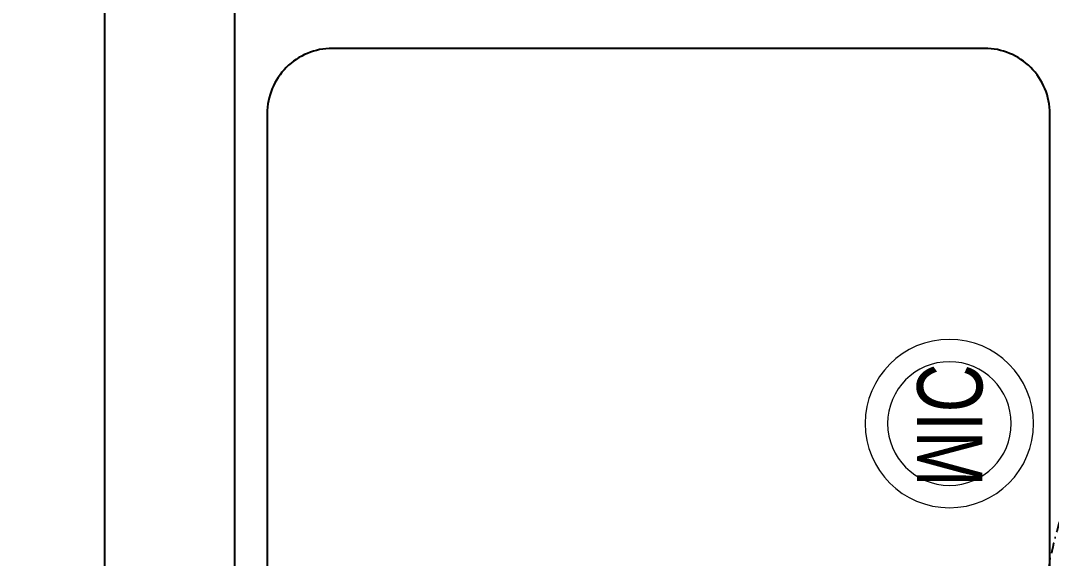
# Model space of a CAD drawing. Header units: feet. Extents: x 3958879 to 3965489, y -5461842 to -5452590.
# Drawn here: x 3962113 to 3962903, y -5454033 to -5453620 of the extents above; entities that cross this region are included whole.
import ezdxf

# ---------------------------------------------------------------- set-up
doc = ezdxf.new("R2010")
doc.units = ezdxf.units.FT
doc.header["$LTSCALE"] = 33
doc.header["$MEASUREMENT"] = 0
doc.linetypes.add('DASHDOT2', pattern=[0.5, 0.25, -0.125, 0, -0.125])
for name, color, linetype, lineweight in [('HATCH', 9, 'Continuous', 9), ('LENS-FURNITURE', 13, 'Continuous', 9), ('LENS-PARTITION', 21, 'Continuous', 25), ('LK-EQPMT', 3, 'Continuous', 18), ('LK-FF&E WALL', 1, 'Continuous', 9), ('LN-ELEVATION-1', 81, 'Continuous', 25)]:
    doc.layers.add(name, color=color, linetype=linetype, lineweight=lineweight)
doc.layers.add('PDF_Geometry', color=7, linetype='Continuous')
doc.styles.get("Standard").update_dxf_attribs({"font": 'GILC____.TTF'})

# ---------------------------------------------------------------- blocks, each defined once
blk = doc.blocks.new('MOROTISED TABLE-TRIAL SET 950x600')
at = {"layer": 'PDF_Geometry', "lineweight": 25}
blk.add_lwpolyline([(415.5923622683621, 2.18279e-11), (550.0003704861738, 2.18279e-11, 0.4142524001247118), (599.9958994225599, 50.00260162355697), (599.9958994225599, 899.9973678589085, 0.4142518501714829), (550.0003704861738, 950.0000000000218), (50.00260613718999, 950.0000000000218, 0.4142929195148918), (4.605390131e-07, 899.9973678589085), (4.605390131e-07, 50.00260162355697, 0.414163635492108), (50.00260613718999, 2.18279e-11), (415.5923622683621, 2.18279e-11)], format="xyb", dxfattribs=at)
blk = doc.blocks.new('MIC')
at = {"layer": 'LK-EQPMT', "ltscale": 12}
for radius in [64.54701859105262, 47.40596281792385]:
    blk.add_circle((234.5401449967176, 64.54701859102352), radius, dxfattribs=at)
at = {"layer": 'LK-EQPMT', "ltscale": 12, "insert": (233.2398255821317, 64.46170233917655), "char_height": 50, "attachment_point": 5}
blk.add_mtext_dynamic_manual_height_columns('MIC', width=466.4796511627907, gutter_width=12.5, heights=[0], dxfattribs=at)
blk = doc.blocks.new('DR STOOL')
at = {"layer": 'HATCH'}
h = blk.add_hatch(dxfattribs=at)
h.set_pattern_fill('ANSI36', color=250, angle=-90.00000000000001)
h.set_pattern_definition([(315, (-227.8099174643867, 917.3997257252777), (6.173926083235043, -1.683798022700468), [7.9375, -1.587499999999999, 0, -1.587499999999999])])
edge = h.paths.add_edge_path()
edge.add_line((-190.0000000041909, 4.511094e-10), (-218.6899174675346, 4.511094e-10))
edge.add_arc((-218.6899174670689, 9.120000000388245), 9.119999999940092, 177.6119845363388, 269.9999999996136, ccw=False)
edge.add_arc((-1.8626451e-09, 3.565219e-10), 228.000000002257, 2.3880154632688004, 177.6119845367313, ccw=False)
edge.add_arc((218.6899174633436, 9.120000000497384), 9.120000000051716, -90.00000000034493, 2.3880154629299, ccw=False)
edge.add_line((218.6899174633436, 4.511094e-10), (190, 4.511094e-10))
edge.add_arc((-1.8626451e-09, 4.511094e-10), 190.000000001979, -1.27e-14, 180)
at = {"layer": 'LN-ELEVATION-1', "color": 1, "ltscale": 100}
for p, q in [((-128.6221585394814, 215.4841044476634), (-165.2704676063731, 189.0243927398114)), ((-124.7228340068832, 214.8545704018979), (-128.6221585394814, 215.4841044476634)), ((-112.6981821293011, 198.1996966340157), (-124.7228340068832, 214.8545704018979)), ((124.7553772013634, 214.9803744515593), (112.5488144652918, 198.2845540212292)), ((128.7014972954057, 215.5933048763618), (124.7553772013634, 214.9803744515593)), ((128.7014972954057, 215.5933048763618), (124.7553772013634, 214.9803744515593)), ((165.1911288509145, 188.915192311113), (128.7014972954057, 215.5933048763618)), ((165.1911288509145, 188.915192311113), (128.7014972954057, 215.5933048763618)), ((-165.2704676063731, 189.0243927398114), (-165.9069543029182, 185.0820035930228)), ((-165.9069543029182, 185.0820035930228), (-153.8003208162263, 168.3135803133482)), ((153.6734594982117, 168.4294150282658), (165.7973639420234, 185.0121775862135)), ((165.7973639420234, 185.0121775862135), (165.1911288509145, 188.915192311113)), ((165.7973639420234, 185.0121775862135), (165.1911288509145, 188.915192311113)), ((-191.2928382232785, -35.45407700946089), (-242.9550312487409, -52.24013893969095)), ((-187.9259491492994, -37.1695928365807), (-191.2928382232785, -35.45407700946089)), ((-184.1424400564283, -48.81403796559607), (-187.9259491492994, -37.1695928365807)), ((188.0651108901948, -36.96233201187715), (184.0504167033359, -49.19388854173303)), ((191.3981811110861, -35.27656588272658), (188.0651108901948, -36.96233201187715)), ((243.0100176925771, -52.21682526778022), (191.3981811110861, -35.27656588272658)), ((-242.9550312487409, -52.24013893969095), (-244.7482102331705, -55.75945052818861)), ((244.8123673382215, -55.78040257930116), (243.0100176925771, -52.21682526778022)), ((-244.7482102331705, -55.75945052818861), (-230.7800458371639, -98.74904560100549)), ((230.715890809428, -98.7280946081737), (244.8123673382215, -55.78040257930116)), ((-173.8639617776498, -80.4479453730819), (-177.8421125086024, -68.2044548037811)), ((177.6922140880488, -68.56540505095472), (173.8739495249465, -80.1985000452405)), ((-227.2218665438704, -100.5620286722478), (-175.5596735184081, -83.7759667420105)), ((-175.5596735184081, -83.7759667420105), (-173.8639617776498, -80.4479453730819)), ((173.8739495249465, -80.1985000452405), (175.5794035866856, -83.5704969359358)), ((175.5794035866856, -83.5704969359358), (227.1912401677109, -100.5107563209894)), ((-230.7800458371639, -98.74904560100549), (-227.2218665438704, -100.5620286722478)), ((227.1912401677109, -100.5107563209894), (230.715890809428, -98.7280946081737)), ((-22.72193054761737, -190.2142363802995), (-25.39390889601782, -192.886214728569)), ((-25.39390889601782, -192.886214728569), (-25.39390889601782, -247.2070584567482)), ((-10.47823652112856, -190.2142363802995), (-22.72193054761737, -190.2142363802995)), ((22.78362171910703, -190.2142363802995), (9.910054048988968, -190.2142363802995)), ((25.42475448176265, -192.8553691428751), (22.78362171910703, -190.2142363802995)), ((25.42475448176265, -247.1762128710543), (25.42475448176265, -192.8553691428751)), ((-25.39390889601782, -247.2070584567482), (-22.60096735274419, -250)), ((-22.60096735274419, -250), (22.60096735274419, -250)), ((22.60096735274419, -250), (25.42475448176265, -247.1762128710543))]:
    blk.add_line(p, q, dxfattribs=at)
at = {"layer": 'LN-ELEVATION-1', "linetype": 'DASHDOT2'}
for p, q in [((-92.92521573789418, 170.8129362839827), (-112.6981821293011, 198.1996966340157)), ((112.5488144652918, 198.2845540212292), (92.69529851106927, 171.1294289919315)), ((-153.8003208162263, 168.3135803133482), (-134.1093360339291, 141.0403694751003)), ((-103.4542870586738, 159.9154408004979), (-93.52748446213081, 167.0824927485227)), ((-93.52748446213081, 167.0824927485227), (-92.92521573789418, 170.8129362839827)), ((92.69529851106927, 171.1294289919315), (93.26858203159645, 167.4385604566923)), ((93.26858203159645, 167.4385604566923), (103.6608748426661, 159.8406005539291)), ((133.7372852512635, 141.1612321265929), (153.6734594982117, 168.4294150282658)), ((-88.15393704269081, 139.4771787207864), (-103.4542870586738, 159.9154408004979)), ((103.6608748426661, 159.8406005539291), (88.19885099539533, 139.4487815762331)), ((-130.4219571123831, 140.4450534014686), (-119.9844727469608, 147.9808124662595)), ((-119.9844727469608, 147.9808124662595), (-105.3687285655178, 126.9741353208374)), ((105.4096150295809, 126.94019481352), (120.1194891873747, 147.8074627162714)), ((120.1194891873747, 147.8074627162714), (130.0033113472163, 140.5812532722048)), ((-134.1093360339291, 141.0403694751003), (-130.4219571123831, 140.4450534014686)), ((130.0033113472163, 140.5812532722048), (133.7372852512635, 141.1612321265929)), ((-159.954806596972, -40.49024384317454), (-184.1424400564283, -48.81403796559607)), ((184.0504167033359, -49.19388854173303), (159.8786162491887, -40.79004861696012)), ((-177.8421125086024, -68.2044548037811), (-153.4148110738024, -60.73628028803068)), ((153.3006618716754, -61.02382378749462), (177.6922140880488, -68.56540505095472)), ((-10.92024635523557, -164.6382343793375), (-10.47823652112856, -190.2142363802995)), ((9.910054048988968, -190.2142363802995), (10.35584833659231, -164.674698740353))]:
    blk.add_line(p, q, dxfattribs=at)
at = {"layer": 'LN-ELEVATION-1', "color": 1, "ltscale": 100}
blk.add_lwpolyline([(-190.0000000023283, 0), (-218.6899174656719, 0, -0.4264743413925903), (-227.8019973598421, 9.5, -0.959166304662544), (227.8019973593764, 9.5, -0.4264743413925903), (218.6899174647406, 0), (190.0000000013969, 0)], format="xyb", dxfattribs=at)
at = {"layer": 'LN-ELEVATION-1', "linetype": 'DASHDOT2'}
for radius in [250, 165, 153]:
    blk.add_circle((0, 0), radius, dxfattribs=at)
at = {"layer": 'LN-ELEVATION-1', "color": 1, "ltscale": 100}
blk.add_circle((0, 0), 190, dxfattribs=at)

msp = doc.modelspace()

# ---------------------------------------------------------------- linework, layer by layer
at = {"layer": 'LENS-PARTITION'}
msp.add_lwpolyline([(3962177.383819406, -5454719.708349127), (3962277.383819405, -5454719.708349127), (3962277.383819405, -5453359.708349128), (3962177.383819406, -5453359.708349128)], close=True, dxfattribs=at)
at = {"layer": 'LK-FF&E WALL'}
msp.add_lwpolyline([(3962177.383819406, -5454721.943690881), (3962177.383819406, -5453521.943695015), (3961727.383819405, -5453521.943695015), (3961727.383819405, -5454721.943690881)], close=True, dxfattribs=at)

# ---------------------------------------------------------------- block references
at = {"xscale": -1, "rotation": 270}
msp.add_blockref('MIC', (3962760.676697966, -5454164.009311802), dxfattribs=at)
at = {"layer": 'LENS-FURNITURE'}
msp.add_blockref('MOROTISED TABLE-TRIAL SET 950x600', (3962302.242687639, -5454591.76639801), dxfattribs=at)
at = {"layer": 'LENS-FURNITURE', "xscale": -1, "rotation": 270}
msp.add_blockref('DR STOOL', (3963148.011674622, -5454080.689677948), dxfattribs=at)

doc.saveas('drawing.dxf')
